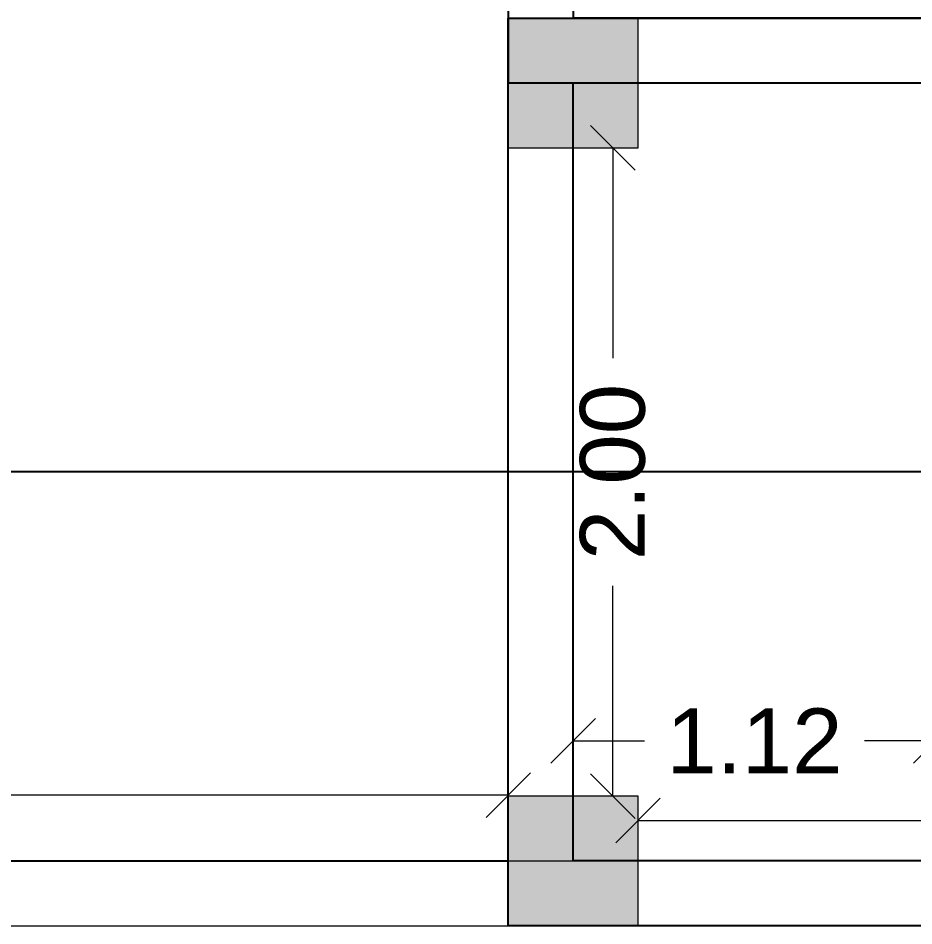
# Model space of a CAD drawing. Header units: metres. Extents: x -355 to 973, y -73 to 238.
# Drawn here: x 523.009 to 525.772, y 91.404 to 94.204 of the extents above; entities that cross this region are included whole.
import ezdxf

# ---------------------------------------------------------------- set-up
doc = ezdxf.new("R2010")
doc.units = ezdxf.units.M
doc.header["$LTSCALE"] = 3
doc.header["$MEASUREMENT"] = 0
doc.linetypes.add('1', pattern=[30, 6, 6, 6, 6, 6])
doc.linetypes.add('ACAD_ISO02W100', pattern=[15, 12, -3])
doc.layers.add('05', color=21, linetype='Continuous', lineweight=5)
doc.layers.add('alaem', color=230, linetype='Continuous', lineweight=5)
doc.layers.add('4', color=4, linetype='ACAD_ISO02W100')
doc.styles.get("Standard").update_dxf_attribs({"font": 'arial.ttf'})
doc.dimstyles.new('ahmad', dxfattribs={"dimtxt": 0.2, "dimasz": 0.1375, "dimexe": 0, "dimexo": 0.0625, "dimgap": 0.09, "dimtad": 0, "dimzin": 0, "dimdsep": 46, "dimtxsty": 'Standard', "dimblk": 'OBLIQUE', "dimcen": 0.09, "dimclrd": 245, "dimclrt": 61, "dimadec": 0, "dimazin": 0, "dimtfac": 1, "dimtofl": 0, "dimtmove": 0, "dimatfit": 3, "dimldrblk": 'OBLIQUE', "dimfxl": 0, "dimfxlon": 1, "dimtolj": 1, "dimtzin": 0, "dimlwd": 13, "dimarcsym": 0})

# ---------------------------------------------------------------- blocks, each defined once
blk = doc.blocks.new('tyhtfy')
at = {"layer": '4', "linetype": '1'}
for points in [[(265.7045, 186.374), (265.7045, 184.474), (263.8045, 184.474), (263.8045, 186.374)], [(265.5045, 186.174), (265.5045, 184.674), (264.0045, 184.674), (264.0045, 186.174)]]:
    blk.add_lwpolyline(points, close=True, dxfattribs=at)
blk = doc.blocks.new('fghhyh')
at = {"layer": 'alaem', "linetype": '1'}
h = blk.add_hatch(color=256, dxfattribs=at)
h.dxf.hatch_style = 1
h.paths.add_polyline_path([(280.3961, 190.2964), (280.3961, 190.6964), (279.9961, 190.6964), (279.9961, 190.2964)])
blk.add_lwpolyline([(279.9961, 190.6964), (279.9961, 190.2964), (280.3961, 190.2964), (280.3961, 190.6964)], close=True, dxfattribs=at)
blk = doc.blocks.new('_Oblique')
at = {"color": 0, "linetype": 'ByBlock', "lineweight": -2}
blk.add_line((-0.5, -0.5), (0.5, 0.5), dxfattribs=at)
blk = doc.blocks.new('*D858')
at = {"color": 245, "lineweight": 13, "transparency": 16777216}
for p, q in [((513.1213, 91.8073), (518.4036, 91.8073)), ((524.5213, 91.8073), (519.239, 91.8073))]:
    blk.add_line(p, q, dxfattribs=at)
at = {"layer": 'Defpoints', "color": 0, "transparency": 16777216}
for p in [(513.1213, 91.8073), (513.1213, 91.6073), (524.5213, 91.6042)]:
    blk.add_point(p, dxfattribs=at)
at = {"color": 245, "lineweight": 13, "transparency": 16777216, "xscale": 0.1375, "yscale": 0.1375, "zscale": 0.1375, "rotation": 180}
blk.add_blockref('_Oblique', (513.1213, 91.8073), dxfattribs=at)
at = {"color": 245, "lineweight": 13, "transparency": 16777216, "xscale": 0.1375, "yscale": 0.1375, "zscale": 0.1375}
blk.add_blockref('_Oblique', (524.5213, 91.8073), dxfattribs=at)
at = {"color": 61, "transparency": 16777216, "insert": (518.8213, 91.8073), "char_height": 0.2, "attachment_point": 5}
blk.add_mtext('\\A1;11.40', dxfattribs=at)
blk = doc.blocks.new('*D879')
at = {"color": 245, "lineweight": 13, "transparency": 16777216}
for p, q in [((524.8436, 93.8041), (524.8436, 93.1551)), ((524.8436, 91.8039), (524.8436, 92.4529))]:
    blk.add_line(p, q, dxfattribs=at)
at = {"layer": 'Defpoints', "color": 0, "transparency": 16777216}
for p in [(524.8436, 93.8041), (524.9213, 93.8041), (524.9213, 91.8039)]:
    blk.add_point(p, dxfattribs=at)
at = {"color": 245, "lineweight": 13, "transparency": 16777216, "xscale": 0.1375, "yscale": 0.1375, "zscale": 0.1375}
for p, rotation in [((524.8436, 93.8041), 90), ((524.8436, 91.8039), 270)]:
    blk.add_blockref('_Oblique', p, dxfattribs=dict(at, rotation=rotation))
at = {"color": 61, "transparency": 16777216, "insert": (524.8436, 92.804), "char_height": 0.2, "attachment_point": 5, "rotation": 90}
blk.add_mtext('\\A1;2.00', dxfattribs=at)
blk = doc.blocks.new('*D880')
at = {"color": 245, "lineweight": 13, "transparency": 16777216}
for p, q in [((524.9213, 91.7289), (526.7679, 91.7289)), ((529.3213, 91.7289), (527.4747, 91.7289))]:
    blk.add_line(p, q, dxfattribs=at)
at = {"layer": 'Defpoints', "color": 0, "transparency": 16777216}
for p in [(524.9213, 91.8039), (529.3213, 91.8041), (524.9213, 91.7289)]:
    blk.add_point(p, dxfattribs=at)
at = {"color": 245, "lineweight": 13, "transparency": 16777216, "xscale": 0.1375, "yscale": 0.1375, "zscale": 0.1375, "rotation": 180}
blk.add_blockref('_Oblique', (524.9213, 91.7289), dxfattribs=at)
at = {"color": 245, "lineweight": 13, "transparency": 16777216, "xscale": 0.1375, "yscale": 0.1375, "zscale": 0.1375}
blk.add_blockref('_Oblique', (529.3213, 91.7289), dxfattribs=at)
at = {"color": 61, "transparency": 16777216, "insert": (527.1213, 91.7289), "char_height": 0.2, "attachment_point": 5}
blk.add_mtext('\\A1;4.40', dxfattribs=at)
blk = doc.blocks.new('*D885')
at = {"layer": '4', "color": 245, "lineweight": 13, "transparency": 16777216}
for p, q in [((524.7213, 91.9746), (524.9412, 91.9746)), ((525.8398, 91.9746), (525.6199, 91.9746))]:
    blk.add_line(p, q, dxfattribs=at)
at = {"layer": 'Defpoints', "color": 0, "transparency": 16777216}
for p in [(524.7213, 92.8041), (525.8398, 92.8041), (524.7213, 91.9746)]:
    blk.add_point(p, dxfattribs=at)
at = {"layer": '4', "color": 245, "lineweight": 13, "transparency": 16777216, "xscale": 0.1375, "yscale": 0.1375, "zscale": 0.1375, "rotation": 180}
blk.add_blockref('_Oblique', (524.7213, 91.9746), dxfattribs=at)
at = {"layer": '4', "color": 245, "lineweight": 13, "transparency": 16777216, "xscale": 0.1375, "yscale": 0.1375, "zscale": 0.1375}
blk.add_blockref('_Oblique', (525.8398, 91.9746), dxfattribs=at)
at = {"layer": '4', "color": 61, "transparency": 16777216, "insert": (525.2805, 91.9746), "char_height": 0.2, "attachment_point": 5}
blk.add_mtext('\\A1;1.12', dxfattribs=at)

msp = doc.modelspace()

# ---------------------------------------------------------------- linework, layer by layer
at = {"color": 240, "true_color": 0xed1f24}
msp.add_line((533.8695, 92.8041), (510.5565, 92.8041), dxfattribs=at)
msp.add_line((514.1213, 91.6042), (524.5213, 91.6042))
at = {"layer": '05', "color": 0, "linetype": '1'}
for points in [[(512.7213, 91.4042), (529.7213, 91.4042), (529.7213, 104.2812), (512.7213, 104.2812)], [(512.7213, 91.6042), (529.5213, 91.6042), (529.5213, 104.0812), (512.7213, 104.0812)]]:
    msp.add_lwpolyline(points, dxfattribs=at)
at = {"layer": '4', "linetype": '1'}
for points in [[(529.7213, 91.4041), (524.5213, 91.4041), (524.5213, 94.2041), (529.7213, 94.2041)], [(529.5213, 91.6041), (524.7213, 91.6041), (524.7213, 94.0041), (529.5213, 94.0041)]]:
    msp.add_lwpolyline(points, close=True, dxfattribs=at)

# ---------------------------------------------------------------- block references
at = {"layer": '4', "linetype": '1', "xscale": -1, "rotation": 90}
msp.add_blockref('tyhtfy', (710.8953, 359.7092), dxfattribs=at)
at = {"layer": 'alaem', "linetype": '1', "rotation": 270}
for p in [(334.2249, 374.2002), (334.2249, 371.8)]:
    msp.add_blockref('fghhyh', p, dxfattribs=at)

# ---------------------------------------------------------------- dimensions: what is measured, and where the dimension line sits
dim = msp.add_linear_dim(base=(524.8436, 93.8041), p1=(524.9213, 91.8039), p2=(524.9213, 93.8041), angle=270, dimstyle='ahmad')
dim.commit()
dim.dimension.update_dxf_attribs({"geometry": '*D879', "text_midpoint": (524.8436, 92.804)})
for base, p1, p2, picture, middle in [((513.1213, 91.8073), (524.5213, 91.6042), (513.1213, 91.6073), '*D858', (518.8213, 91.8073)), ((524.9213, 91.7289), (529.3213, 91.8041), (524.9213, 91.8039), '*D880', (527.1213, 91.7289))]:
    dim = msp.add_linear_dim(base=base, p1=p1, p2=p2, dimstyle='ahmad')
    dim.commit()
    dim.dimension.update_dxf_attribs({"geometry": picture, "text_midpoint": middle})
at = {"layer": '4'}
dim = msp.add_linear_dim(base=(524.7213, 91.9746), p1=(525.8398, 92.8041), p2=(524.7213, 92.8041), dimstyle='ahmad', dxfattribs=at)
dim.commit()
dim.dimension.update_dxf_attribs({"geometry": '*D885', "text_midpoint": (525.2805, 91.9746)})

doc.saveas('drawing.dxf')
